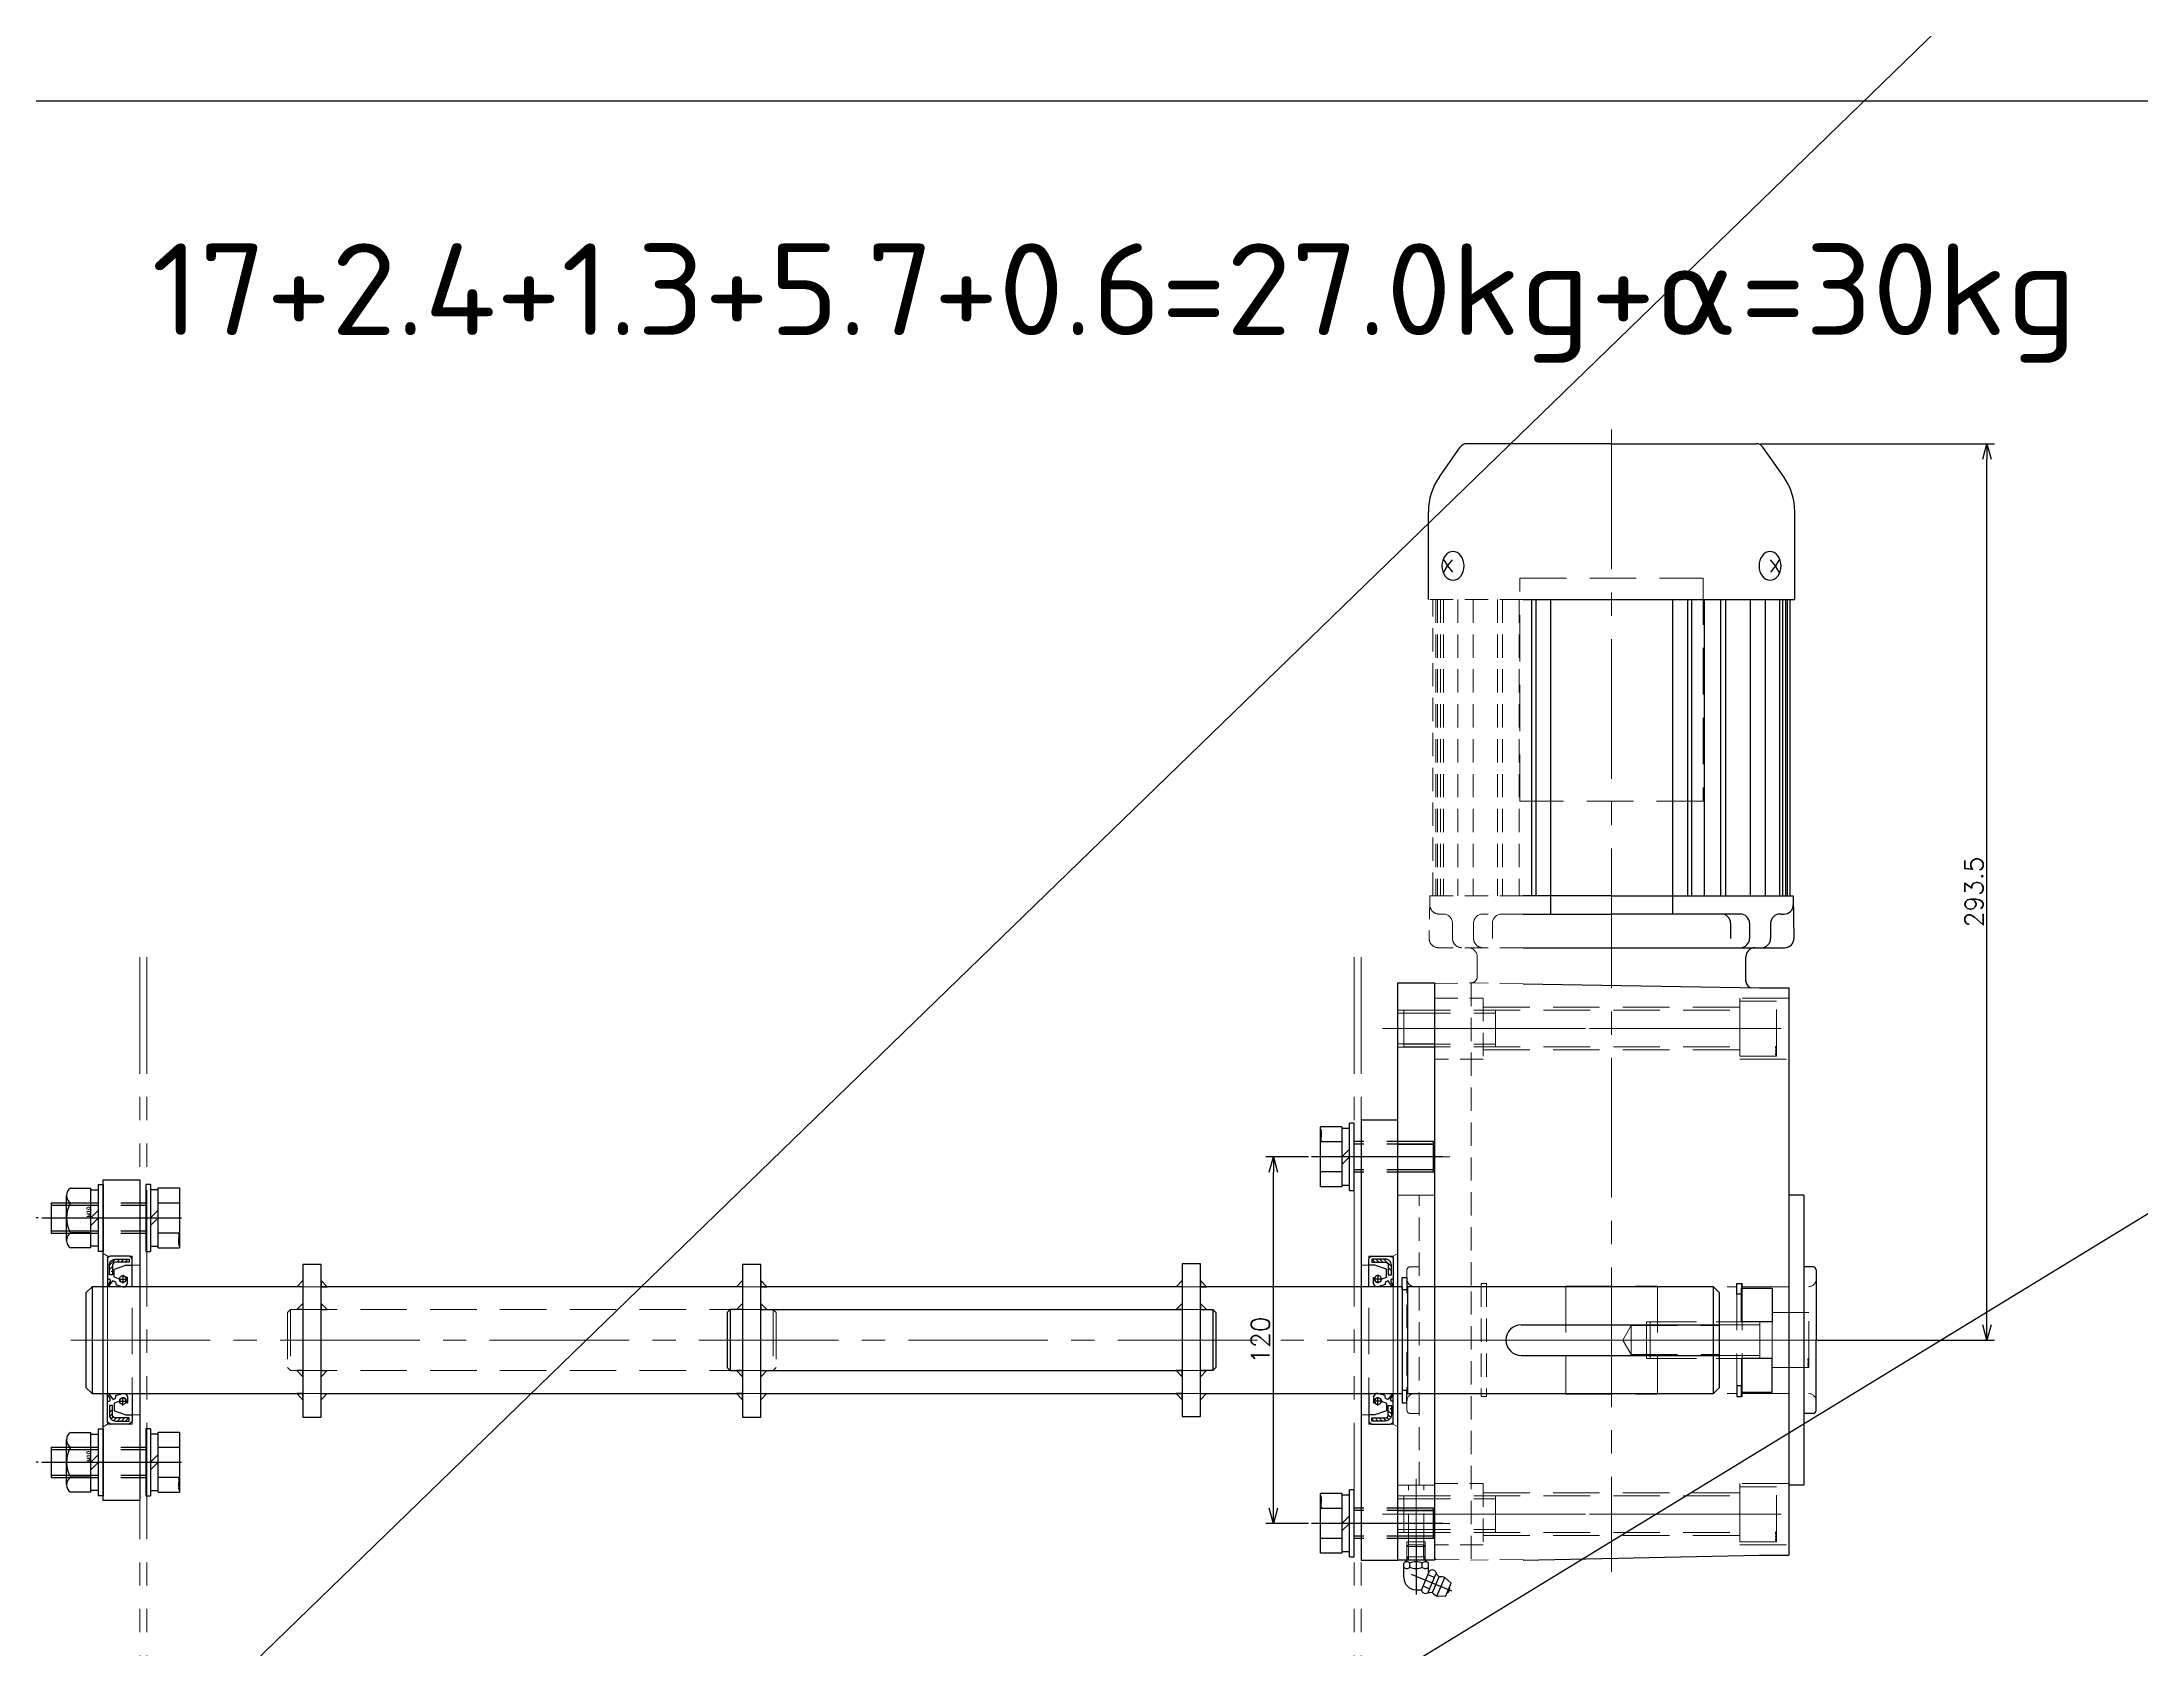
# Model space of a CAD drawing. Header units: millimetres. Extents: x 0 to 38884, y -3675 to 8056.
# Drawn here: x 9387 to 10075, y 3802 to 4329 of the extents above; entities that cross this region are included whole.
import ezdxf

# ---------------------------------------------------------------- set-up
doc = ezdxf.new("R2010")
doc.units = ezdxf.units.MM
doc.header["$LTSCALE"] = 2.4
doc.header["$PDMODE"] = 99
doc.header["$PDSIZE"] = 1
for name, pattern in [('CENTER2', [28.575, 19.05, -3.175, 3.175, -3.175]), ('HIDDEN', [9.525, 6.35, -3.175]), ('HIDDEN2', [4.7625, 3.175, -1.5875]), ('PHANTOM2', [31.75, 15.875, -3.175, 3.175, -3.175, 3.175, -3.175])]:
    doc.linetypes.add(name, pattern=pattern)
for name, color, linetype, lineweight in [('03_かくれ線', 6, 'HIDDEN2', 13), ('04_HIDDEN', 2, 'HIDDEN', 13), ('04_中心線', 1, 'CENTER2', 9), ('05_CENTER', 4, 'CENTER2', 13), ('06_PHANTOM', 2, 'PHANTOM2', 13), ('08_DIM', 3, 'Continuous', 13)]:
    doc.layers.add(name, color=color, linetype=linetype, lineweight=lineweight)
doc.layers.add('10_DRAFT', color=8, linetype='Continuous', lineweight=0, plot=False)
doc.styles.add('KSS_TXT', font='txt.shx', dxfattribs={"bigfont": 'extfont2.shx'})
doc.styles.add('KSS_TXT_L', font='txt.shx', dxfattribs={"height": 3, "bigfont": 'extfont2.shx'})
doc.dimstyles.new('KSS_DIM', dxfattribs={"dimscale": 2, "dimtxt": 3, "dimasz": 2.5, "dimexe": 1.25, "dimexo": 0.625, "dimtad": 1, "dimdsep": 46, "dimtxsty": 'KSS_TXT', "dimblk": 'OPEN30', "dimcen": 0, "dimazin": 2, "dimtfac": 0.75, "dimtmove": 0, "dimatfit": 3, "dimldrblk": 'OPEN30', "dimfxl": 1.25, "dimtolj": 1, "dimarcsym": 0})

# ---------------------------------------------------------------- blocks, each defined once
blk = doc.blocks.new('A$C7E374867_1')
at = {"color": 0, "linetype": 'CENTER2'}
blk.add_line((0, -29), (0, 14), dxfattribs=at)
at = {"color": 0}
for p, q in [((-9.81, 11), (9.81, 11)), ((-9.81, 4), (-9.81, 11)), ((-4.91, 4), (-4.91, 11)), ((4.91, 4), (4.91, 11)), ((9.81, 4), (9.81, 11)), ((-11, 1.5), (11, 1.5)), ((-11, 1.5), (-11, 0)), ((-11, 0), (11, 0)), ((9.81, 4), (-9.81, 4)), ((-9.25, 4), (-9.25, 1.5)), ((0, 1.5), (-2.5, 4)), ((0, 4), (2.5, 1.5)), ((9.25, 1.5), (9.25, 4)), ((11, 0), (11, 1.5))]:
    blk.add_line(p, q, dxfattribs=at)
at = {"color": 0, "linetype": 'HIDDEN'}
for p, q in [((-5, -26), (-5, 0)), ((-4.19, -26), (-4.19, 0)), ((4.19, -26), (4.19, 0)), ((5, -26), (5, 0)), ((-5, -26), (5, -26))]:
    blk.add_line(p, q, dxfattribs=at)
at = {"layer": '10_DRAFT', "style": 'KSS_TXT_L'}
blk.add_text('BT-M10x30L,SW,PW', height=0.3, dxfattribs=at).set_placement((5.05, 10.66))
blk = doc.blocks.new('B-M6Fb_1')
at = {"color": 0, "linetype": 'CENTER2'}
for p, q in [((-11.66, 10.23), (1.48, 4.78)), ((0, -5), (0, 11.26))]:
    blk.add_line(p, q, dxfattribs=at)
at = {"color": 0}
for p, q in [((-9.66, 12), (-11.5, 7.57)), ((-11.5, 7.57), (-9.35, 5.7)), ((-9.66, 12), (-6.82, 11.8)), ((-6.82, 11.8), (-9.35, 5.7)), ((-5.4, 10.67), (-7.55, 5.49)), ((-3.85, 10.83), (-6.52, 4.37)), ((-4.43, 9.42), (-2.32, 8.55)), ((-1.78, 9.87), (-4.42, 3.5)), ((-3.1, 11.06), (-2.1, 10.64)), ((-1.78, 9.87), (-2.1, 10.64)), ((0, 9.78), (-1.67, 9.78)), ((-6.2, 3.59), (-5.2, 3.18)), ((-5.98, 5.69), (-3.87, 4.82)), ((-5.2, 3.18), (-4.42, 3.5)), ((-4.04, 4.02), (-4.04, 2.34)), ((-4.04, 2.34), (-4.04, 1.04)), ((-4.04, 1.04), (-3, 0)), ((-2.02, 2.34), (-2.02, 1.04)), ((2.02, 2.34), (2.02, 1.04)), ((3, 0), (4.04, 1.04)), ((4.04, 5.78), (4.04, 2.34)), ((4.04, 2.34), (4.04, 1.04))]:
    blk.add_line(p, q, dxfattribs=at)
for centre, radius, start, end in [((-9.5, 9.33), 1.57, 115.74724, 199.25165), ((-8.09, 8.75), 3.3, 41.58037, 67.49995), ((-5.02, 11.47), 0.8, 221.57983, 272.43305), ((-5.24, 16.67), 6, 272.43365, 290.87174), ((0.04, 5.78), 4, 359.99998, 90.00002), ((-8.09, 8.75), 3.3, 247.50002, 273.4196), ((-7.84, 4.66), 0.8, 42.56698, 93.42014), ((-11.67, 1.14), 6, 24.12782, 42.56632), ((-3.03, 1.43), 1.36, 41.98509, 138.01503), ((-3.03, 1.95), 1.36, 221.98497, 318.01491), ((0, -1.97), 4.76, 64.89106, 115.1089), ((0, 5.35), 4.76, 244.8911, 295.10894), ((3.03, 1.43), 1.36, 41.9851, 138.01486), ((3.03, 1.95), 1.36, 221.98515, 318.01491)]:
    blk.add_arc(centre, radius, start, end, dxfattribs=at)
at = {"layer": '10_DRAFT'}
for p, q in [((-3, 0), (-3, -4.46)), ((-3, 0), (3, 0)), ((3, 0), (3, -4.46)), ((-2.46, -1), (-3, -0.06)), ((-3, -1), (3, -1)), ((-3, -4.46), (3, -4.46)), ((-3, -4.46), (-2.46, -5)), ((-2.46, -1), (-2.46, -5)), ((-2.46, -5), (2.46, -5)), ((2.46, -1), (3, -0.06)), ((2.46, -1), (2.46, -5)), ((2.46, -5), (3, -4.46))]:
    blk.add_line(p, q, dxfattribs=at)
blk = doc.blocks.new('_Open30')
at = {"color": 0, "linetype": 'ByBlock', "lineweight": -2}
for p, q in [((-1, 0.27), (0, 0)), ((0, 0), (-1, -0.27)), ((0, 0), (-1, 0))]:
    blk.add_line(p, q, dxfattribs=at)
blk = doc.blocks.new('*D637')
at = {"layer": '08_DIM', "color": 0, "lineweight": -2, "transparency": 16777216}
for p, q in [((9386.16, 3943.83), (9368.64, 3943.83)), ((9371.14, 3868.83), (9371.14, 3938.83)), ((9386.16, 3863.83), (9368.64, 3863.83))]:
    blk.add_line(p, q, dxfattribs=at)
at = {"layer": 'Defpoints', "color": 0, "transparency": 16777216}
for p in [(9371.14, 3943.83), (9387.41, 3943.83), (9387.41, 3863.83)]:
    blk.add_point(p, dxfattribs=at)
at = {"layer": '08_DIM', "color": 0, "lineweight": -2, "transparency": 16777216, "xscale": 5, "yscale": 5, "zscale": 5}
for p, rotation in [((9371.14, 3943.83), 90), ((9371.14, 3863.83), 270)]:
    blk.add_blockref('_Open30', p, dxfattribs=dict(at, rotation=rotation))
at = {"layer": '08_DIM', "color": 0, "transparency": 16777216, "insert": (9366.89, 3903.83), "char_height": 6, "attachment_point": 5, "rotation": 90, "style": 'KSS_TXT'}
blk.add_mtext('\\A1;80', dxfattribs=at)
blk = doc.blocks.new('*D638')
at = {"layer": '08_DIM', "color": 0, "lineweight": -2, "transparency": 16777216}
for p, q in [((9802.16, 3963.83), (9788.18, 3963.83)), ((9790.68, 3848.83), (9790.68, 3958.83)), ((9802.16, 3843.83), (9788.18, 3843.83))]:
    blk.add_line(p, q, dxfattribs=at)
at = {"layer": 'Defpoints', "color": 0, "transparency": 16777216}
for p in [(9790.68, 3963.83), (9803.41, 3963.83), (9803.41, 3843.83)]:
    blk.add_point(p, dxfattribs=at)
at = {"layer": '08_DIM', "color": 0, "lineweight": -2, "transparency": 16777216, "xscale": 5, "yscale": 5, "zscale": 5}
for p, rotation in [((9790.68, 3963.83), 90), ((9790.68, 3843.83), 270)]:
    blk.add_blockref('_Open30', p, dxfattribs=dict(at, rotation=rotation))
at = {"layer": '08_DIM', "color": 0, "transparency": 16777216, "insert": (9786.43, 3903.83), "char_height": 6, "attachment_point": 5, "rotation": 90, "style": 'KSS_TXT'}
blk.add_mtext('\\A1;120', dxfattribs=at)
blk = doc.blocks.new('*D639')
at = {"layer": '08_DIM', "color": 0, "lineweight": -2, "transparency": 16777216}
for p, q in [((9950.1, 4197.33), (10026.84, 4197.33)), ((10024.34, 3908.83), (10024.34, 4192.33)), ((9968.76, 3903.83), (10026.84, 3903.83))]:
    blk.add_line(p, q, dxfattribs=at)
at = {"layer": 'Defpoints', "color": 0, "transparency": 16777216}
for p in [(9948.85, 4197.33), (10024.34, 4197.33), (9967.51, 3903.83)]:
    blk.add_point(p, dxfattribs=at)
at = {"layer": '08_DIM', "color": 0, "lineweight": -2, "transparency": 16777216, "xscale": 5, "yscale": 5, "zscale": 5}
for p, rotation in [((10024.34, 4197.33), 90), ((10024.34, 3903.83), 270)]:
    blk.add_blockref('_Open30', p, dxfattribs=dict(at, rotation=rotation))
at = {"layer": '08_DIM', "color": 0, "transparency": 16777216, "insert": (10020.09, 4050.58), "char_height": 6, "attachment_point": 5, "rotation": 90, "style": 'KSS_TXT'}
blk.add_mtext('\\A1;293.5', dxfattribs=at)
blk = doc.blocks.new('GM-SHYF-RH 0.4kW、1／160、＊＊V、60Hzb_1')
at = {"color": 0}
for p, q in [((-24, 124), (-24, 121)), ((-23, 125), (0, 125)), ((23, 125), (0, 125)), ((24, 124), (24, 121)), ((-242.5, 118), (-271.19, 118)), ((-242.5, 29), (-242.5, 118)), ((-145.5, 117.48), (-131.55, 117.74)), ((-145.5, 58), (-145.5, 117.5)), ((-47.5, 121), (47.5, 121)), ((-47.5, 121), (-47.5, 116)), ((47.5, 121), (47.5, 116)), ((-282.67, 114.38), (-292.39, 107.57)), ((-255.5, 112.92), (-253.5, 111.74)), ((-253.5, 111.74), (-255.5, 110.09)), ((-251.5, 112.92), (-253.5, 111.74)), ((-253.5, 111.74), (-251.5, 110.09)), ((-145.5, 116.5), (-242.5, 116.5)), ((-242.5, 115.5), (-145.5, 115.5)), ((-242.5, 115), (-145.5, 115)), ((-242.5, 114), (-145.5, 114)), ((-242.5, 113), (-145.5, 113)), ((-139.5, 113.5), (-139.5, 114.5)), ((-139.5, 113.5), (-139.5, 113.1)), ((-136.5, 110.1), (-131.5, 110.1)), ((-128.5, 29), (-128.5, 114.74)), ((-115.33, 106.5), (-115.33, 116)), ((-115.33, 116), (-15.97, 116)), ((-15.97, 116), (70.37, 116)), ((70.37, 106.5), (70.37, 116)), ((-293.5, 58), (-293.5, 105.44)), ((-242.5, 108.32), (-145.5, 108.32)), ((-242.5, 103.37), (-145.5, 103.37)), ((-136.5, 103.19), (-131.5, 103.19)), ((-116.68, 29), (-115.33, 106.5)), ((72.02, 29), (70.37, 106.5)), ((-139.5, 100.19), (-139.5, 58)), ((-136.5, 97), (-131.5, 97)), ((-117.38, 102), (-125.5, 102)), ((-242.5, 95.32), (-145.5, 95.32)), ((-242.5, 93.71), (-145.5, 93.71)), ((-242.5, 88.28), (-145.5, 88.28)), ((-242.5, 84.19), (-145.5, 84.19)), ((-242.5, 82.83), (-145.5, 82.83)), ((-242.5, 78), (-145.5, 78)), ((-145.5, 78), (-139.5, 78)), ((-293.5, 58), (-293.5, 10.56)), ((-145.5, 58), (-145.5, 29)), ((-139.5, 29), (-139.5, 58)), ((-242.5, 38), (-145.5, 38)), ((-145.5, 38), (-139.5, 38)), ((-242.5, 33.17), (-145.5, 33.17)), ((-242.5, 31.81), (-145.5, 31.81)), ((-282.67, 1.62), (-292.39, 8.43)), ((-253.5, 4.26), (-255.5, 5.91)), ((-255.5, 3.08), (-253.5, 4.26)), ((-253.5, 4.26), (-251.5, 5.91)), ((-251.5, 3.08), (-253.5, 4.26)), ((-242.5, -2), (-271.19, -2))]:
    blk.add_line(p, q, dxfattribs=at)
for points in [[(-248.8, 109.92), (-248.89, 110.63), (-249.16, 111.3), (-249.59, 111.93), (-250.18, 112.47), (-250.89, 112.92), (-251.7, 113.25), (-252.58, 113.46), (-253.5, 113.53), (-254.42, 113.46), (-255.3, 113.25), (-256.11, 112.92), (-256.82, 112.47), (-257.41, 111.93), (-257.84, 111.3), (-258.11, 110.63), (-258.2, 109.92), (-258.11, 109.22), (-257.84, 108.55), (-257.41, 107.92), (-256.82, 107.38), (-256.11, 106.93), (-255.3, 106.59), (-254.42, 106.39), (-253.5, 106.32), (-252.58, 106.39), (-251.7, 106.59), (-250.89, 106.93), (-250.18, 107.38), (-249.59, 107.92), (-249.16, 108.55), (-248.89, 109.22)], [(-248.8, 6.08), (-248.89, 6.78), (-249.16, 7.46), (-249.59, 8.08), (-250.18, 8.62), (-250.89, 9.07), (-251.7, 9.41), (-252.58, 9.61), (-253.5, 9.68), (-254.42, 9.61), (-255.3, 9.41), (-256.11, 9.07), (-256.82, 8.62), (-257.41, 8.08), (-257.84, 7.46), (-258.11, 6.78), (-258.2, 6.08), (-258.11, 5.37), (-257.84, 4.7), (-257.41, 4.08), (-256.82, 3.53), (-256.11, 3.08), (-255.3, 2.75), (-254.42, 2.54), (-253.5, 2.47), (-252.58, 2.54), (-251.7, 2.75), (-250.89, 3.08), (-250.18, 3.53), (-249.59, 4.08), (-249.16, 4.7), (-248.89, 5.37)]]:
    blk.add_lwpolyline(points, close=True, dxfattribs=at)
for centre, radius, start, end in [((-23, 124), 1, 90, 180), ((23, 124), 1, 0, 90), ((-271.19, 98), 20, 90, 125), ((-142.5, 114.5), 3, 0, 90), ((-131.5, 114.74), 3, 0, 90.98117), ((-136.5, 113.1), 3, 180, 270), ((-131.5, 107.1), 3, 0, 90), ((-290.9, 105.44), 2.6, 125, 180), ((-136.5, 100.19), 3, 90, 180), ((-131.5, 100.19), 3, 0, 90), ((-125.5, 105), 3, 180, 270), ((-117.38, 104), 2, 270, 359), ((-136.5, 94), 3, 90, 180), ((-290.9, 10.56), 2.6, 180, 235), ((-271.19, 18), 20, 235, 270)]:
    blk.add_arc(centre, radius, start, end, dxfattribs=at)
at = {"layer": '03_かくれ線', "linetype": 'HIDDEN'}
for p, q in [((-17.5, 100.75), (-17.5, 122.5)), ((17.5, 100.75), (17.5, 122.5)), ((-112, 116), (-112, 100)), ((-92, 100), (-92, 116)), ((47, 116), (47, 100)), ((67, 100), (67, 116)), ((-112, 100), (-92, 100)), ((-109, 16), (-109, 100)), ((-95, 16), (-95, 100)), ((-18.5, 99), (-18.5, 100.75)), ((-18.5, 100.75), (18.5, 100.75)), ((-18.5, 99), (18.5, 99)), ((-17.5, 73), (-17.5, 99)), ((17.5, 73), (17.5, 99)), ((18.5, 99), (18.5, 100.75)), ((47, 100), (67, 100)), ((50, 16), (50, 100)), ((64, 16), (64, 100)), ((-17.7, 43), (-17.7, 73)), ((-17.7, 73), (17.7, 73)), ((17.7, 43), (17.7, 73)), ((-17.7, 43), (17.7, 43)), ((-17.5, 17), (-17.5, 43)), ((17.5, 17), (17.5, 43))]:
    blk.add_line(p, q, dxfattribs=at)
at = {"layer": '03_かくれ線'}
for p, q in [((-242.5, 29), (-242.5, -2)), ((-242.5, 27.72), (-145.5, 27.72)), ((-145.5, 29), (-145.5, -1.5)), ((-139.5, 29), (-139.5, 15.82)), ((-128.5, 29), (-128.5, 1.26)), ((-116.68, 29), (-116.98, 12)), ((71.72, 29), (72.02, 12)), ((-242.5, 22.29), (-145.5, 22.29)), ((-242.5, 20.68), (-145.5, 20.68)), ((-136.5, 19), (-131.5, 19)), ((-125.5, 14), (-118.98, 14)), ((-112, 0), (-112, 16)), ((-112, 16), (-92, 16)), ((-92, 16), (-92, 0)), ((-18.5, 17), (-18.5, 15.25)), ((-18.5, 17), (18.5, 17)), ((-18.5, 15.25), (18.5, 15.25)), ((-17.5, 15.25), (-17.5, -6.5)), ((17.5, 15.25), (17.5, -6.5)), ((18.5, 17), (18.5, 15.25)), ((47, 0), (47, 16)), ((47, 16), (67, 16)), ((67, 16), (67, 0)), ((-242.5, 12.63), (-145.5, 12.63)), ((-242.5, 7.68), (-145.5, 7.68)), ((-136.5, 12.82), (-131.5, 12.82)), ((-116.77, 0), (-116.98, 12)), ((-116.98, 12), (-15.97, 12)), ((-15.97, 12), (72.02, 12)), ((71.82, 0.5), (72.02, 12)), ((-242.5, 3), (-145.5, 3)), ((-242.5, 2), (-145.5, 2)), ((-242.5, 1), (-145.5, 1)), ((-242.5, 0.5), (-145.5, 0.5)), ((-139.5, 2.5), (-139.5, 2.9)), ((-139.5, 2.5), (-139.5, 2.9)), ((-139.5, 2.5), (-139.5, 1.5)), ((-136.5, 5.9), (-131.5, 5.9)), ((-15.97, 0), (-116.77, 0)), ((-47.5, -5), (-47.5, 0)), ((-15.97, 0), (71.31, 0)), ((47.5, -5), (47.5, 0)), ((71.31, 0), (71.82, 0.5)), ((-250, -2), (-242.5, -2)), ((-145.5, -0.5), (-242.5, -0.5)), ((-145.5, -1.48), (-131.55, -1.74)), ((47.5, -5), (-47.5, -5)), ((-24, -8), (-24, -5)), ((24, -8), (24, -5)), ((-23, -9), (0, -9)), ((23, -9), (0, -9))]:
    blk.add_line(p, q, dxfattribs=at)
at = {"layer": '03_かくれ線', "linetype": 'HIDDEN'}
blk.add_lwpolyline([(-249.5, 88), (-176.5, 88), (-176.5, 28), (-249.5, 28)], close=True, dxfattribs=at)
for centre, start, end in [((-20, 122.5), 0, 90), ((20, 122.5), 90, 180)]:
    blk.add_arc(centre, 2.5, start, end, dxfattribs=at)
at = {"layer": '03_かくれ線'}
for centre, radius, start, end in [((-136.5, 22), 3, 180, 270), ((-136.5, 15.82), 3, 180, 270), ((-131.5, 15.82), 3, 270, 0), ((-125.5, 11), 3, 90, 180), ((-118.98, 12), 2, 359, 90), ((-131.5, 8.9), 3, 270, 0), ((-142.5, 1.5), 3, 270, 0), ((-136.5, 2.9), 3, 90, 180), ((-131.5, 1.26), 3, 269.01883, 0), ((-20, -6.5), 2.5, 270, 0), ((20, -6.5), 2.5, 180, 270), ((-23, -8), 1, 180, 270), ((23, -8), 1, 270, 0)]:
    blk.add_arc(centre, radius, start, end, dxfattribs=at)
at = {"layer": '04_中心線'}
blk.add_line((0, 125), (0, -9), dxfattribs=at)
at = {"layer": '04_中心線', "linetype": 'CENTER2'}
for p, q in [((-102, -2.54), (-102, 118.76)), ((57, -2.54), (57, 118.76)), ((-298.13, 58), (75.91, 58))]:
    blk.add_line(p, q, dxfattribs=at)
blk = doc.blocks.new('A$C4F32109C_1')
at = {"color": 0}
for p, q in [((-533, 17.5), (-533, -17.5)), ((-104, 17.5), (-104, -17.5)), ((-102.25, 16.5), (-104, 16.5)), ((-102.25, 17.5), (-102.25, -17.5)), ((-2, -17.5), (-2, 17.5)), ((-324, 10), (-325, 9)), ((-325, 9), (-325, -9)), ((-320, 10), (-324, 10)), ((-324, 10), (-324, -10)), ((-170, 10), (-166, 10)), ((-166, 10), (-166, -10)), ((-166, 10), (-165, 9)), ((-165, 9), (-165, -9)), ((-65, 5), (0, 5)), ((-65, -5), (0, -5)), ((-325, -9), (-324, -10)), ((-324, -10), (-320, -10)), ((-166, -10), (-170, -10)), ((-165, -9), (-166, -10)), ((-102.25, -16.5), (-104, -16.5))]:
    blk.add_line(p, q, dxfattribs=at)
for points in [[(-464, 24.75), (-464, -25.25), (-458, -25.25), (-458, 24.75)], [(-320, 24.75), (-320, -25.25), (-314, -25.25), (-314, 24.75)], [(-176, 25), (-176, -25), (-170, -25), (-170, 25)]]:
    blk.add_lwpolyline(points, close=True, dxfattribs=at)
for points in [[(-464, 17.5), (-533, 17.5), (-535, 15.5), (-535, -15.5), (-533, -17.5), (-464, -17.5)], [(-320, 17.5), (-458, 17.5)], [(-401.6, 17.5), (-458, 17.5)], [(-176, 17.5), (-314, 17.5)], [(-104, 17.5), (-170, 17.5)], [(-102.25, -17.5), (-2, -17.5), (0, -15.5), (0, 15.5), (-2, 17.5), (-102.25, 17.5)], [(-314, 10), (-176, 10)], [(-314, -10), (-176, -10)], [(-458, -17.5), (-401.6, -17.5)], [(-458, -17.5), (-320, -17.5)], [(-314, -17.5), (-176, -17.5)], [(-170, -17.5), (-104, -17.5)]]:
    blk.add_lwpolyline(points, dxfattribs=at)
at = {"color": 3}
for points in [[(-464, 17.5), (-466, 17.5), (-466, 17.5), (-464, 19.5)], [(-458, 17.5), (-456, 17.5), (-456, 17.5), (-458, 19.5)], [(-320, 17.5), (-322, 17.5), (-322, 17.5), (-320, 19.5)], [(-314, 17.5), (-312, 17.5), (-312, 17.5), (-314, 19.5)], [(-176, 17.5), (-178, 17.5), (-178, 17.5), (-176, 19.5)], [(-170, 17.5), (-168, 17.5), (-168, 17.5), (-170, 19.5)], [(-464, 10), (-466, 10), (-466, 10), (-464, 12)], [(-458, 10), (-456, 10), (-456, 10), (-458, 12)], [(-320, 10), (-322, 10), (-322, 10), (-320, 12)], [(-314, 10), (-312, 10), (-312, 10), (-314, 12)], [(-176, 10), (-178, 10), (-178, 10), (-176, 12)], [(-170, 10), (-168, 10), (-168, 10), (-170, 12)], [(-464, -10), (-466, -10), (-466, -10), (-464, -12)], [(-458, -10), (-456, -10), (-456, -10), (-458, -12)], [(-320, -10), (-322, -10), (-322, -10), (-320, -12)], [(-314, -10), (-312, -10), (-312, -10), (-314, -12)], [(-176, -10), (-178, -10), (-178, -10), (-176, -12)], [(-170, -10), (-168, -10), (-168, -10), (-170, -12)], [(-464, -17.5), (-466, -17.5), (-466, -17.5), (-464, -19.5)], [(-458, -17.5), (-456, -17.5), (-456, -17.5), (-458, -19.5)], [(-320, -17.5), (-322, -17.5), (-322, -17.5), (-320, -19.5)], [(-314, -17.5), (-312, -17.5), (-312, -17.5), (-314, -19.5)], [(-176, -17.5), (-178, -17.5), (-178, -17.5), (-176, -19.5)], [(-170, -17.5), (-168, -17.5), (-168, -17.5), (-170, -19.5)]]:
    blk.add_lwpolyline(points, close=True, dxfattribs=at)
at = {"color": 0}
blk.add_arc((-65, 0), 5, 90, 270, dxfattribs=at)
at = {"layer": '04_HIDDEN'}
for p, q in [((-464, 17.5), (-458, 17.5)), ((-320, 17.5), (-314, 17.5)), ((-176, 17.5), (-170, 17.5)), ((-170, 17.5), (-176, 17.5)), ((-468, 10), (-469, 9)), ((-469, 9), (-469, -9)), ((-468, 10), (-468, -10)), ((-310, 10), (-310, -10)), ((-310, 10), (-309, 9)), ((-309, 9), (-309, -9)), ((-170, 10), (-176, 10)), ((-29, 4.75), (-31.74, 0)), ((-31.74, 0), (-29, -4.75)), ((-29, -4.75), (-29, 4.75)), ((-29, 4.75), (0, 4.75)), ((-24, 6), (0, 6)), ((-24, -6), (-24, 6)), ((-29, -4.75), (0, -4.75)), ((-24, -6), (0, -6)), ((-469, -9), (-468, -10)), ((-309, -9), (-310, -10)), ((-170, -10), (-176, -10)), ((-464, -17.5), (-458, -17.5)), ((-320, -17.5), (-314, -17.5)), ((-176, -17.5), (-170, -17.5)), ((-170, -17.5), (-176, -17.5))]:
    blk.add_line(p, q, dxfattribs=at)
for points in [[(-468, 10), (-310, 10)], [(-458, 10), (-464, 10)], [(-320, 10), (-314, 10)], [(-176, 10), (-170, 10)], [(-468, -10), (-310, -10)], [(-458, -10), (-464, -10)], [(-320, -10), (-314, -10)], [(-176, -10), (-170, -10)]]:
    blk.add_lwpolyline(points, dxfattribs=at)
at = {"layer": '05_CENTER'}
blk.add_line((-540, 0), (5, 0), dxfattribs=at)
blk = doc.blocks.new('AE2081E0a_1')
h = blk.add_hatch()
h.set_pattern_fill('ANSI31', color=0, scale=0.3)
h.set_pattern_definition([(45, (-28499.78175, -6159.2461), (-0.67351921, 0.67351921), [])])
edge = h.paths.add_edge_path()
edge.add_line((0.61, 24.5), (0.61, 22.39))
edge.add_line((0.61, 22.39), (1.61, 22.39))
edge.add_line((1.61, 22.39), (1.61, 24.5))
edge.add_arc((2.61, 24.5), 1, 90, 180, ccw=False)
edge.add_line((2.61, 25.5), (7.05, 25.5))
edge.add_line((7.05, 25.5), (7.05, 26.5))
edge.add_line((7.05, 26.5), (2.61, 26.5))
edge.add_arc((2.61, 24.5), 2, 90, 180)
h = blk.add_hatch()
h.set_pattern_fill('ANSI31', color=0, scale=0.3)
h.set_pattern_definition([(45, (-28499.78175, -6156.2461), (-0.67351921, 0.67351921), [])])
edge = h.paths.add_edge_path()
edge.add_line((0.61, -24.5), (0.61, -22.39))
edge.add_line((0.61, -22.39), (1.61, -22.39))
edge.add_line((1.61, -22.39), (1.61, -24.5))
edge.add_arc((2.61, -24.5), 1, 180, 270)
edge.add_line((2.61, -25.5), (7.05, -25.5))
edge.add_line((7.05, -25.5), (7.05, -26.5))
edge.add_line((7.05, -26.5), (2.61, -26.5))
edge.add_arc((2.61, -24.5), 2, 180, 270, ccw=False)
at = {"color": 0}
for p, q in [((0, 26.94), (0, 20.1)), ((0.98, 27.49), (0.06, 27.03)), ((6.97, 27.5), (1.02, 27.5)), ((2.17, 20.74), (2.17, 23.1)), ((2.24, 23.19), (5.98, 24.49)), ((3.9, 20), (2.24, 20.65)), ((5, 21.38), (5, 18.63)), ((6.02, 24.5), (7.9, 24.5)), ((7.72, 27), (7.03, 27.48)), ((7.76, 27), (7.72, 27)), ((7.86, 26.71), (7.86, 26.9)), ((8, 26.5), (7.86, 26.71)), ((8, 24.6), (8, 26.5)), ((0.8, 19.17), (0, 17.78)), ((0, 17.78), (0.29, 17.5)), ((0.1, 20), (0.55, 20)), ((0.29, 17.5), (1.65, 19.38)), ((0.8, 19.75), (0.8, 19.17)), ((1.77, 19.42), (2.46, 19.13)), ((2.55, 19.03), (2.67, 18.49)), ((2.67, 18.49), (2.67, 18.16)), ((2.67, 18.16), (5, 17.5)), ((3.62, 20), (6.38, 20)), ((5, 17.5), (5.84, 17.5)), ((5.84, 17.5), (6.48, 18.49)), ((6.4, 20.52), (5.97, 20.52)), ((6.5, 18.54), (6.5, 20.42)), ((0, -17.78), (0.29, -17.5)), ((0.8, -19.17), (0, -17.78)), ((0, -26.94), (0, -20.1)), ((0.1, -20), (0.55, -20)), ((0.29, -17.5), (1.65, -19.38)), ((0.8, -19.75), (0.8, -19.17)), ((1.77, -19.42), (2.46, -19.13)), ((3.9, -20), (2.24, -20.65)), ((2.55, -19.03), (2.67, -18.49)), ((2.67, -18.16), (5, -17.5)), ((2.67, -18.49), (2.67, -18.16)), ((3.62, -20), (6.38, -20)), ((5, -17.5), (5.84, -17.5)), ((5, -21.38), (5, -18.63)), ((5.84, -17.5), (6.48, -18.49)), ((6.4, -20.52), (5.97, -20.52)), ((6.5, -18.54), (6.5, -20.42)), ((0.98, -27.49), (0.06, -27.03)), ((6.97, -27.5), (1.02, -27.5)), ((2.17, -20.74), (2.17, -23.1)), ((2.24, -23.19), (5.98, -24.49)), ((6.02, -24.5), (7.9, -24.5)), ((7.72, -27), (7.03, -27.48)), ((7.76, -27), (7.72, -27)), ((8, -26.5), (7.86, -26.71)), ((7.86, -26.71), (7.86, -26.9)), ((8, -24.6), (8, -26.5))]:
    blk.add_line(p, q, dxfattribs=at)
for points in [[(8, 17.5), (8, 24.6), (8, 26.5), (7.86, 26.71), (7.86, 26.9, 0.414214), (7.76, 27), (7.72, 27), (7.03, 27.48, 0.152216), (6.97, 27.5), (1.02, 27.5, 0.116434), (0.98, 27.49), (0.06, 27.03, 0.284079), (0, 26.94), (0, 20.1), (0, 17.5)], [(8, -17.5), (8, -24.6), (8, -26.5), (7.86, -26.71), (7.86, -26.9, -0.414214), (7.76, -27), (7.72, -27), (7.03, -27.48, -0.152216), (6.97, -27.5), (1.02, -27.5, -0.116434), (0.98, -27.49), (0.06, -27.03, -0.284079), (0, -26.94), (0, -20.1), (0, -17.5)]]:
    blk.add_lwpolyline(points, format="xyb", dxfattribs=at)
for points in [[(7.05, 25.5), (2.61, 25.5, 0.414214), (1.61, 24.5), (1.61, 21.39), (0.61, 21.39), (0.61, 24.5, -0.414214), (2.61, 26.5), (7.05, 26.5)], [(7.05, -25.5), (2.61, -25.5, -0.414214), (1.61, -24.5), (1.61, -21.39), (0.61, -21.39), (0.61, -24.5, 0.414214), (2.61, -26.5), (7.05, -26.5)]]:
    blk.add_lwpolyline(points, format="xyb", close=True, dxfattribs=at)
for centre in [(5, 20), (5, -20)]:
    blk.add_circle(centre, 1.1, dxfattribs=at)
for centre, radius, start, end in [((0.1, 26.94), 0.1, 116.56505, 180), ((1.02, 27.4), 0.1, 90, 116.56505), ((2.27, 23.1), 0.1, 109.21481, 180), ((2.27, 20.74), 0.1, 180, 248.66025), ((6.02, 24.4), 0.1, 90, 109.21481), ((6.97, 27.4), 0.1, 55.38044, 90), ((7.76, 26.9), 0.1, 0, 90), ((7.9, 24.6), 0.1, 270, 0), ((0.1, 20.1), 0.1, 180, 270), ((0.55, 19.75), 0.25, 360, 90), ((1.73, 19.32), 0.1, 67.88461, 144.21845), ((2.4, 19), 0.15, 12.98752, 67.88461), ((5, 20), 1.1, 180, 28.18847), ((6.4, 20.42), 0.1, 360, 90), ((6.4, 18.54), 0.1, 326.87019, 0), ((0.1, -20.1), 0.1, 90, 180), ((0.55, -19.75), 0.25, 270, 0), ((1.73, -19.32), 0.1, 215.78155, 292.11539), ((2.4, -19), 0.15, 292.11539, 347.01248), ((5, -20), 1.1, 331.81153, 180), ((6.4, -20.42), 0.1, 270, 0), ((6.4, -18.54), 0.1, 360, 33.12981), ((0.1, -26.94), 0.1, 180, 243.43495), ((1.02, -27.4), 0.1, 243.43495, 270), ((2.27, -20.74), 0.1, 111.33975, 180), ((2.27, -23.1), 0.1, 180, 250.78519), ((6.02, -24.4), 0.1, 250.78519, 270), ((6.97, -27.4), 0.1, 270, 304.61956), ((7.76, -26.9), 0.1, 270, 360), ((7.9, -24.6), 0.1, 360, 90)]:
    blk.add_arc(centre, radius, start, end, dxfattribs=at)
at = {"layer": '10_DRAFT'}
blk.add_line((0, 0), (8, 0), dxfattribs=at)
for points in [[(8, 17.5), (0, 17.5)], [(8, -17.5), (0, -17.5)]]:
    blk.add_lwpolyline(points, dxfattribs=at)
blk = doc.blocks.new('STWS35a_1')
at = {"color": 0}
for points in [[(1.6, 20.5), (0, 20.5), (0, 16.5), (1.6, 16.5)], [(1.6, -20.5), (0, -20.5), (0, -16.5), (1.6, -16.5)]]:
    blk.add_lwpolyline(points, close=True, dxfattribs=at)
at = {"layer": '10_DRAFT'}
blk.add_line((1.6, 0), (0, 0), dxfattribs=at)
blk = doc.blocks.new('A$C1A3C2C0C_1_1_1')
at = {"color": 0, "linetype": 'CENTER2'}
blk.add_line((0, -34), (0, 14), dxfattribs=at)
at = {"color": 0}
for p, q in [((-9.81, 11), (9.81, 11)), ((-9.81, 4), (-9.81, 11)), ((-4.91, 4), (-4.91, 11)), ((4.91, 4), (4.91, 11)), ((9.81, 4), (9.81, 11)), ((-11, 1.5), (11, 1.5)), ((-11, 1.5), (-11, 0)), ((9.81, 4), (-9.81, 4)), ((-9.25, 4), (-9.25, 1.5)), ((0, 1.5), (-2.5, 4)), ((0, 4), (2.5, 1.5)), ((9.25, 1.5), (9.25, 4)), ((11, 0), (11, 1.5)), ((-11, 0), (11, 0))]:
    blk.add_line(p, q, dxfattribs=at)
at = {"color": 0, "linetype": 'HIDDEN'}
for p, q in [((-5, -31), (-5, 0)), ((-4.19, -31), (-4.19, 0)), ((4.19, -31), (4.19, 0)), ((5, -31), (5, 0)), ((-5, -31), (5, -31))]:
    blk.add_line(p, q, dxfattribs=at)
at = {"layer": '10_DRAFT', "style": 'KSS_TXT_L'}
blk.add_text('BT-M10x35L,SW,PW', height=0.3, dxfattribs=at).set_placement((5.1, 10.66))
blk = doc.blocks.new('M10Nza_1_1_1')
at = {"color": 0}
for p, q in [((-9.8, 4), (-9.8, 10.69)), ((-7.35, 12), (7.35, 12)), ((-4.9, 4), (-4.9, 10.69)), ((4.9, 10.69), (4.9, 4)), ((9.8, 10.69), (9.8, 4)), ((-9.8, 4), (9.8, 4)), ((-9.2, 1.5), (-9.2, 4)), ((0, 1.5), (-2.5, 4)), ((0, 4), (2.5, 1.5)), ((9.2, 4), (9.2, 1.5))]:
    blk.add_line(p, q, dxfattribs=at)
at = {"color": 0, "linetype": 'CENTER2'}
blk.add_line((0, 12), (0, 0), dxfattribs=at)
at = {"color": 0}
blk.add_lwpolyline([(-11, 1.5), (11, 1.5), (11, 0), (-11, 0)], close=True, dxfattribs=at)
for centre, radius, start, end in [((-7.35, 9.06), 2.94, 33.626, 146.374), ((0, 2.2), 9.8, 60, 120), ((7.35, 9.06), 2.94, 33.626, 146.374)]:
    blk.add_arc(centre, radius, start, end, dxfattribs=at)
at = {"layer": '10_DRAFT', "style": 'KSS_TXT'}
blk.add_text('M10', height=1.25, dxfattribs=at).set_placement((0.26, 4.12))
blk = doc.blocks.new('A$C626323E2_1')
at = {"color": 0}
blk.add_lwpolyline([(0, 72), (12, 72), (12, -72), (0, -72)], close=True, dxfattribs=at)
at = {"layer": '04_HIDDEN'}
for p, q in [((1.5, 27.5), (0, 28.37)), ((9.5, -27.5), (9.5, 27.5)), ((9.5, 24.5), (12, 24.5)), ((1.5, -27.5), (0, -28.37)), ((9.5, -24.5), (12, -24.5))]:
    blk.add_line(p, q, dxfattribs=at)
for points in [[(1.5, 27.5), (9.5, 27.5)], [(1.5, -27.5), (9.5, -27.5)]]:
    blk.add_lwpolyline(points, dxfattribs=at)
at = {"layer": '05_CENTER'}
for p, q in [((-7.17, 60), (19.08, 60)), ((-7.17, -60), (19.08, -60))]:
    blk.add_line(p, q, dxfattribs=at)
at = {"layer": '10_DRAFT'}
for p, q in [((1.5, 27.5), (1.5, -27.5)), ((12, 0), (0, 0))]:
    blk.add_line(p, q, dxfattribs=at)
blk = doc.blocks.new('A$C31470147_1')
at = {"color": 0}
blk.add_lwpolyline([(0, 52.5), (12, 52.5), (12, -52.5), (0, -52.5)], close=True, dxfattribs=at)
at = {"layer": '04_HIDDEN'}
for p, q in [((1.5, 27.5), (0, 28.37)), ((9.5, -27.5), (9.5, 27.5)), ((9.5, 24.5), (12, 24.5)), ((1.5, -27.5), (0, -28.37)), ((9.5, -24.5), (12, -24.5))]:
    blk.add_line(p, q, dxfattribs=at)
for points in [[(1.5, 27.5), (9.5, 27.5)], [(1.5, -27.5), (9.5, -27.5)]]:
    blk.add_lwpolyline(points, dxfattribs=at)
at = {"layer": '05_CENTER'}
for p, q in [((18, 40), (-6, 40)), ((18, -40), (-6, -40))]:
    blk.add_line(p, q, dxfattribs=at)
at = {"layer": '10_DRAFT'}
for p, q in [((1.5, 27.5), (1.5, -27.5)), ((12, 0), (0, 0))]:
    blk.add_line(p, q, dxfattribs=at)
blk = doc.blocks.new('A$C415A6936_1')
at = {"color": 0}
for p, q in [((9, 12), (-9, 12)), ((-9, 12), (-9, 0)), ((9, 0), (9, 12)), ((9, 0), (-9, 0))]:
    blk.add_line(p, q, dxfattribs=at)
at = {"color": 0, "linetype": 'CENTER2'}
blk.add_line((0, -41.5), (0, 13.5), dxfattribs=at)
at = {"color": 0, "linetype": 'HIDDEN'}
for p, q in [((-6, -40), (-6, 0)), ((6, -40), (6, 0)), ((-6, -4), (6, -4)), ((-5.05, -40), (-5.05, -4)), ((5.05, -40), (5.05, -4)), ((-6, -40), (6, -40))]:
    blk.add_line(p, q, dxfattribs=at)
at = {"layer": '10_DRAFT', "style": 'KSS_TXT_L'}
blk.add_text('CS-M12x40L', height=0.3, dxfattribs=at).set_placement((6.07, 11.66))
blk = doc.blocks.new('A$C564416E9_1')
at = {"color": 0}
for points in [[(0, 17), (-10, 17), (-10, 6), (0, 6)], [(0, -17), (-10, -17), (-10, -6), (0, -6)]]:
    blk.add_lwpolyline(points, close=True, dxfattribs=at)
at = {"layer": '10_DRAFT'}
blk.add_line((-10, 0), (0, 0), dxfattribs=at)
blk = doc.blocks.new('A$C04153C8E_1')
at = {"color": 0}
for points in [[(0, 18.5), (-1.6, 18.5), (-1.6, 15), (0, 15)], [(0, -18.5), (-1.6, -18.5), (-1.6, -15), (0, -15)]]:
    blk.add_lwpolyline(points, close=True, dxfattribs=at)
at = {"layer": '10_DRAFT'}
blk.add_line((0, 0), (-1.6, 0), dxfattribs=at)
blk = doc.blocks.new('A$C169F6710_1')
at = {"color": 0}
for p, q in [((9, 12), (-9, 12)), ((-9, 12), (-9, 0)), ((9, 0), (9, 12)), ((9, 0), (-9, 0))]:
    blk.add_line(p, q, dxfattribs=at)
at = {"color": 0, "linetype": 'CENTER2'}
blk.add_line((0, -111.5), (0, 13.5), dxfattribs=at)
at = {"color": 0, "linetype": 'HIDDEN'}
for p, q in [((-6, -110), (-6, 0)), ((6, -110), (6, 0)), ((-6, -80), (6, -80)), ((-5.05, -110), (-5.05, -80)), ((5.05, -110), (5.05, -80)), ((-6, -110), (6, -110))]:
    blk.add_line(p, q, dxfattribs=at)
at = {"layer": '10_DRAFT', "style": 'KSS_TXT_L'}
blk.add_text('CS-M12x110L', height=0.3, dxfattribs=at).set_placement((5.79, 11.66))
blk = doc.blocks.new('A$C5100760A_1')
at = {"color": 0}
blk.add_lwpolyline([(-72, 12), (-72, 0), (117, 0), (117, 12)], close=True, dxfattribs=at)
at = {"layer": '04_HIDDEN', "color": 9}
for p, q in [((-72, 9), (-66, 9)), ((-72, 8.5), (-47.5, 8.5)), ((-66, 3), (-66, 9)), ((-65, 12), (-65, 0)), ((-64.1, 12), (-64.1, 0)), ((-55.9, 12), (-55.9, 0)), ((-55, 12), (-55, 0)), ((55, 12), (55, 0)), ((55.9, 12), (55.9, 0)), ((64.1, 12), (64.1, 0)), ((65.04, 12), (65.04, 0)), ((-72, 3.5), (-47.5, 3.5)), ((-72, 3), (-66, 3))]:
    blk.add_line(p, q, dxfattribs=at)
at = {"layer": '04_HIDDEN'}
for p, q in [((-63, 12), (-63, 0)), ((-62, 12), (-62, 0)), ((-52, 12), (-52, 0)), ((-51, 12), (-51, 0)), ((-47.5, 12), (-47.5, 0)), ((47.5, 12), (47.5, 0)), ((95.96, 12), (95.96, 0)), ((97, 12), (97, 0)), ((107, 12), (107, 0)), ((108, 12), (108, 0))]:
    blk.add_line(p, q, dxfattribs=at)
at = {"layer": '05_CENTER', "color": 9}
for p, q in [((-60, 17), (-60, -5)), ((60, 17), (60, -5)), ((-74.25, 6), (-45.44, 6))]:
    blk.add_line(p, q, dxfattribs=at)
at = {"layer": '05_CENTER'}
for p, q in [((-57, 17), (-57, -5)), ((102, 17), (102, -5))]:
    blk.add_line(p, q, dxfattribs=at)
at = {"layer": '10_DRAFT'}
blk.add_line((0, 12), (0, 0), dxfattribs=at)

msp = doc.modelspace()

# ---------------------------------------------------------------- linework, layer by layer
at = {"color": 3}
for p, q in [((10779.6661, 5080.8615), (8783.1474, 3145.3143)), ((10629.0406, 4282.4001), (9044.7287, 3314.6582))]:
    msp.add_line(p, q, dxfattribs=at)
msp.add_lwpolyline([(9044.7287, 3314.6582), (10629.0406, 3314.6582), (10629.0406, 4309.5183), (9044.7287, 4309.5183)], close=True, dxfattribs=at)
at = {"layer": '06_PHANTOM'}
for p, q in [((9419.407, 4029.1735), (9419.407, 3525.6986)), ((9421.707, 4029.1735), (9421.707, 3525.6986)), ((9817.107, 4029.1735), (9817.107, 3525.6986)), ((9819.407, 4029.1735), (9819.407, 3525.6986))]:
    msp.add_line(p, q, dxfattribs=at)

# ---------------------------------------------------------------- block references
at = {"color": 4}
for name, p, rotation in [('GM-SHYF-RH 0.4kW、1／160、＊＊V、60Hzb_1', (9843.407, 3903.8315), 270), ('A$C04153C8E_1', (9942.4074, 3903.8315), 180), ('A$C564416E9_1', (9944.0074, 3903.8315), 180), ('B-M6Fb_1', (9837.407, 3831.8315), 180)]:
    msp.add_blockref(name, p, dxfattribs=dict(at, rotation=rotation))
at = {"xscale": -1, "rotation": 270}
msp.add_blockref('A$C5100760A_1', (9831.407, 3903.8315), dxfattribs=at)
at = {"xscale": -1}
msp.add_blockref('A$C626323E2_1', (9831.407, 3903.8315), dxfattribs=at)
for name, p, rotation in [('A$C7E374867_1', (9817.107, 3963.8316), 90), ('A$C1A3C2C0C_1_1_1', (9421.407, 3943.8315), 270), ('M10Nza_1_1_1', (9407.407, 3943.8315), 90), ('A$C1A3C2C0C_1_1_1', (9421.407, 3863.8315), 270), ('M10Nza_1_1_1', (9407.407, 3863.8315), 90), ('A$C7E374867_1', (9817.107, 3843.8315), 90)]:
    msp.add_blockref(name, p, dxfattribs=dict(rotation=rotation))
for name, p in [('A$C31470147_1', (9407.407, 3903.8315)), ('A$C4F32109C_1', (9936.8074, 3903.8315))]:
    msp.add_blockref(name, p)
at = {"color": 4}
msp.add_blockref('AE2081E0a_1', (9408.907, 3903.8315), dxfattribs=at)
at = {"color": 4, "xscale": -1}
for name, p in [('AE2081E0a_1', (9829.907, 3903.8315)), ('STWS35a_1', (9834.4074, 3903.8315))]:
    msp.add_blockref(name, p, dxfattribs=at)
at = {"layer": '04_HIDDEN', "rotation": 270}
for name, p in [('A$C169F6710_1', (9943.4074, 4005.8315)), ('A$C415A6936_1', (9954.0074, 3903.8315)), ('A$C169F6710_1', (9943.4074, 3846.8315))]:
    msp.add_blockref(name, p, dxfattribs=at)

# ---------------------------------------------------------------- texts
at = {"color": 1, "style": 'KSS_TXT'}
msp.add_text('17+2.4+1.3+5.7+0.6=27.0kg+α=30kg', height=30, dxfattribs=at).set_placement((9423.2898, 4232.9243))

# ---------------------------------------------------------------- dimensions: what is measured, and where the dimension line sits
at = {"layer": '08_DIM'}
for base, p1, p2, picture, middle in [((10024.3436, 4197.3318), (9967.5074, 3903.8315), (9948.8506, 4197.3318), '*D639', (10020.0894, 4050.5817)), ((9790.6777, 3963.8315), (9803.407, 3843.8315), (9803.407, 3963.8315), '*D638', (9786.4277, 3903.8315)), ((9371.1399, 3943.8315), (9387.407, 3863.8316), (9387.407, 3943.8315), '*D637', (9366.8899, 3903.8316))]:
    dim = msp.add_linear_dim(base=base, p1=p1, p2=p2, angle=90, dimstyle='KSS_DIM', override={"dimscale": 2, "dimarcsym": 1}, dxfattribs=at)
    dim.commit()
    dim.dimension.update_dxf_attribs({"geometry": picture, "text_midpoint": middle})

doc.saveas('drawing.dxf')
